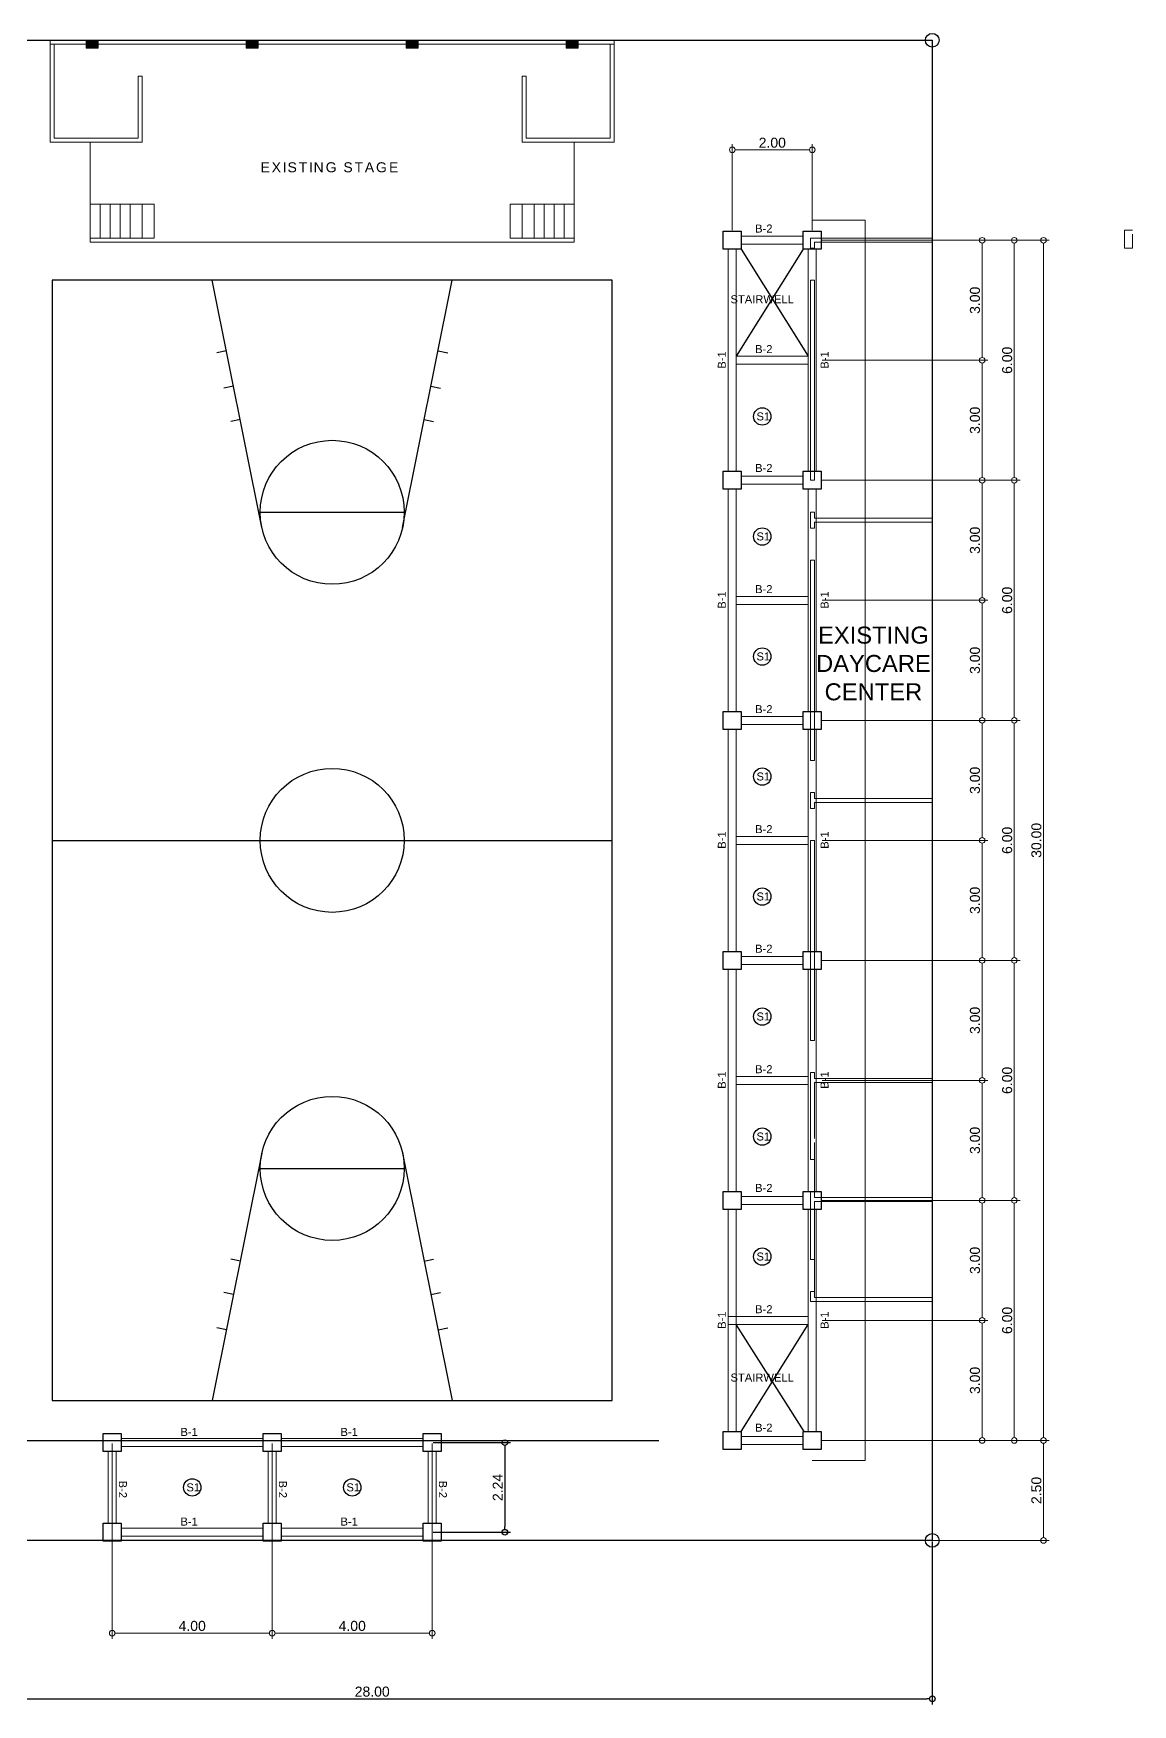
# Model space of a CAD drawing. Header units: inches. Extents: x -1369 to 1198, y -366 to 1398.
# Drawn here: x -649.67 to -622.2, y -70.9 to -29.13 of the extents above; entities that cross this region are included whole.
import ezdxf

# ---------------------------------------------------------------- set-up
doc = ezdxf.new("R2010")
doc.units = ezdxf.units.IN
doc.header["$MEASUREMENT"] = 0
doc.layers.add('BEAM', color=7, linetype='Continuous', lineweight=30, true_color=0x3838ff)
doc.layers.add('BLK_BDY', color=11, linetype='Continuous', lineweight=13)
doc.layers.add('dim.', color=10, linetype='Continuous', lineweight=15)
for name, color, linetype in [('BUILDING', 40, 'Continuous'), ('COLM2', 7, 'Continuous'), ('S-DIM', 7, 'Continuous'), ('txt', 7, 'Continuous'), ('wall', 7, 'Continuous')]:
    doc.layers.add(name, color=color, linetype=linetype)
doc.layers.add('col', color=7, linetype='Continuous', true_color=0x0a0aff)
doc.styles.get("Standard").update_dxf_attribs({"font": 'arial.ttf'})
doc.dimstyles.get("Standard").update_dxf_attribs({"dimtxt": 0.25, "dimasz": 0.14, "dimexe": 0.145, "dimexo": 0.025, "dimgap": 0.05, "dimtad": 1, "dimzin": 0, "dimdsep": 46, "dimtxsty": 'Standard', "dimblk": 'DOTBLANK', "dimcen": 0.09, "dimclrd": 256, "dimclre": 256, "dimaunit": 1, "dimadec": 5, "dimazin": 0, "dimtfac": 1, "dimtix": 1, "dimtofl": 0, "dimtmove": 0, "dimatfit": 3, "dimfxl": 0, "dimtolj": 1, "dimtzin": 0, "dimlwd": -1, "dimlwe": -1, "dimarcsym": 0})

# ---------------------------------------------------------------- blocks, each defined once
blk = doc.blocks.new('_DotBlank')
at = {"color": 0, "linetype": 'ByBlock', "lineweight": -2}
blk.add_line((-0.5, 0), (-1, 0), dxfattribs=at)
blk.add_circle((0, 0), 0.5, dxfattribs=at)
blk = doc.blocks.new('*D813')
at = {"layer": 'Defpoints', "color": 0, "transparency": 16777216}
for p in [(-647.706, -64.353), (-643.706, -64.353), (-647.706, -69.114)]:
    blk.add_point(p, dxfattribs=at)
at = {"layer": 'dim.', "transparency": 16777216}
for p, q in [((-647.706, -64.378), (-647.706, -69.259)), ((-643.706, -64.378), (-643.706, -69.259)), ((-643.846, -69.114), (-647.566, -69.114))]:
    blk.add_line(p, q, dxfattribs=at)
at = {"layer": 'dim.', "transparency": 16777216, "xscale": 0.14, "yscale": 0.14, "zscale": 0.14, "rotation": 180}
blk.add_blockref('_DotBlank', (-647.706, -69.114), dxfattribs=at)
at = {"layer": 'dim.', "transparency": 16777216, "xscale": 0.14, "yscale": 0.14, "zscale": 0.14}
blk.add_blockref('_DotBlank', (-643.706, -69.114), dxfattribs=at)
at = {"layer": 'dim.', "color": 0, "transparency": 16777216, "insert": (-645.706, -68.936), "char_height": 0.25, "attachment_point": 5}
blk.add_mtext('\\A1;4.00', dxfattribs=at)
blk = doc.blocks.new('*D814')
at = {"layer": 'Defpoints', "color": 0, "transparency": 16777216}
for p in [(-643.706, -64.353), (-639.706, -64.353), (-639.706, -69.114)]:
    blk.add_point(p, dxfattribs=at)
at = {"layer": 'dim.', "transparency": 16777216}
for p, q in [((-643.706, -64.378), (-643.706, -69.259)), ((-639.706, -64.378), (-639.706, -69.259)), ((-643.566, -69.114), (-639.846, -69.114))]:
    blk.add_line(p, q, dxfattribs=at)
at = {"layer": 'dim.', "transparency": 16777216, "xscale": 0.14, "yscale": 0.14, "zscale": 0.14, "rotation": 180}
blk.add_blockref('_DotBlank', (-643.706, -69.114), dxfattribs=at)
at = {"layer": 'dim.', "transparency": 16777216, "xscale": 0.14, "yscale": 0.14, "zscale": 0.14}
blk.add_blockref('_DotBlank', (-639.706, -69.114), dxfattribs=at)
at = {"layer": 'dim.', "color": 0, "transparency": 16777216, "insert": (-641.706, -68.936), "char_height": 0.25, "attachment_point": 5}
blk.add_mtext('\\A1;4.00', dxfattribs=at)
blk = doc.blocks.new('bc')
at = {"color": 8, "true_color": 0x808080}
blk.add_lwpolyline([(7, 14), (-7, 14), (-7, -14), (7, -14)], close=True, dxfattribs=at)
for points in [[(-1.759, 7.817), (-3, 14)], [(1.759, 7.817), (3, 14)], [(-2.646, 12.235), (-2.887, 12.187)], [(2.646, 12.235), (2.887, 12.187)], [(-2.469, 11.353), (-2.71, 11.304)], [(2.469, 11.353), (2.71, 11.304)], [(-2.291, 10.52), (-2.532, 10.472)], [(2.291, 10.52), (2.532, 10.472)], [(1.8, 8.2), (-1.8, 8.2)], [(7, 0), (-7, 0)], [(-1.759, -7.817), (-3, -14)], [(1.759, -7.817), (3, -14)], [(1.8, -8.2), (-1.8, -8.2)], [(-2.291, -10.52), (-2.532, -10.472)], [(2.291, -10.52), (2.532, -10.472)], [(-2.469, -11.353), (-2.71, -11.304)], [(2.469, -11.353), (2.71, -11.304)], [(-2.646, -12.235), (-2.887, -12.187)], [(2.646, -12.235), (2.887, -12.187)]]:
    blk.add_lwpolyline(points, dxfattribs=at)
for centre in [(0, 8.2), (0, 0), (0, -8.2)]:
    blk.add_circle(centre, 1.8, dxfattribs=at)
blk = doc.blocks.new('2ND FLRR EX PLAN')
at = {"layer": 'COLM2', "lineweight": 13, "true_color": 0x808080}
h = blk.add_hatch(color=8, dxfattribs=at)
h.dxf.hatch_style = 1
h.paths.add_polyline_path([(207.892, -185.998), (207.892, -185.798), (208.192, -185.798), (208.192, -185.998)])
h = blk.add_hatch(color=8, dxfattribs=at)
h.dxf.hatch_style = 1
h.paths.add_polyline_path([(211.892, -185.998), (211.892, -185.798), (212.192, -185.798), (212.192, -185.998)])
h = blk.add_hatch(color=8, dxfattribs=at)
h.dxf.hatch_style = 1
h.paths.add_polyline_path([(215.892, -185.998), (215.892, -185.798), (216.192, -185.798), (216.192, -185.998)])
h = blk.add_hatch(color=8, dxfattribs=at)
h.dxf.hatch_style = 1
h.paths.add_polyline_path([(219.892, -185.998), (219.892, -185.798), (220.192, -185.798), (220.192, -185.998)])
at = {"color": 8, "lineweight": 13, "true_color": 0x808080}
for p, q in [((206.992, -185.898), (206.992, -188.349)), ((207.092, -188.249), (207.092, -185.898)), ((220.992, -188.249), (220.992, -185.898)), ((221.092, -185.898), (221.092, -188.349)), ((209.192, -188.249), (209.192, -186.698)), ((209.292, -186.698), (209.292, -188.349)), ((209.292, -188.349), (206.992, -188.349)), ((207.092, -188.249), (209.192, -188.249)), ((218.792, -188.349), (221.092, -188.349)), ((220.992, -188.249), (218.892, -188.249))]:
    blk.add_line(p, q, dxfattribs=at)
for points in [[(207.892, -185.898), (206.992, -185.898), (206.992, -185.798)], [(219.892, -185.898), (208.192, -185.898), (208.192, -185.798)], [(219.892, -185.898), (221.092, -185.898), (221.092, -185.798)], [(209.192, -186.698), (209.292, -186.698)], [(218.792, -188.349), (218.792, -186.698), (218.892, -186.698), (218.892, -188.249)], [(207.992, -190.748), (207.992, -189.898)], [(207.992, -189.898), (209.592, -189.898), (209.592, -190.748), (207.992, -190.748)], [(208.242, -190.748), (208.242, -189.898)], [(208.492, -190.748), (208.492, -189.898)], [(208.742, -190.748), (208.742, -189.898)], [(208.992, -190.748), (208.992, -189.898)], [(209.292, -190.748), (209.292, -189.898)], [(220.092, -189.898), (218.492, -189.898), (218.492, -190.748), (220.092, -190.748)], [(218.792, -190.748), (218.792, -189.898)], [(219.092, -190.748), (219.092, -189.898)], [(219.342, -190.748), (219.342, -189.898)], [(219.592, -190.748), (219.592, -189.898)], [(219.842, -190.748), (219.842, -189.898)], [(220.092, -190.748), (220.092, -189.898)], [(229.042, -190.748), (225.996, -190.748), (225.996, -190.998)], [(226.096, -190.998), (226.096, -190.848), (229.042, -190.848)], [(226.096, -190.998), (225.996, -190.998)], [(225.996, -191.798), (225.996, -196.798)], [(226.096, -191.798), (225.996, -191.798)], [(226.096, -196.798), (226.096, -191.798)], [(226.096, -196.798), (225.996, -196.798)], [(225.996, -197.598), (225.996, -197.998)], [(226.096, -197.598), (225.996, -197.598)], [(226.096, -197.998), (225.996, -197.998)], [(226.096, -197.748), (226.096, -197.598)], [(226.096, -197.748), (229.042, -197.748)], [(226.096, -197.998), (226.096, -197.848)], [(226.096, -197.848), (229.042, -197.848)], [(225.996, -198.798), (225.996, -203.798)], [(226.096, -198.798), (225.996, -198.798)], [(226.096, -203.798), (226.096, -198.798)], [(226.096, -203.798), (225.996, -203.798)], [(225.996, -204.598), (225.996, -204.998)], [(226.096, -204.598), (225.996, -204.598)], [(226.096, -204.748), (226.096, -204.598)], [(226.096, -204.998), (225.996, -204.998)], [(226.096, -204.748), (229.042, -204.748)], [(226.096, -204.848), (229.042, -204.848)], [(226.096, -204.848), (226.096, -204.998)], [(225.996, -205.798), (225.996, -210.798)], [(226.096, -205.798), (225.996, -205.798)], [(226.096, -205.798), (226.096, -210.798)], [(226.096, -210.798), (225.996, -210.798)], [(225.996, -211.598), (225.996, -213.773)], [(226.096, -211.598), (225.996, -211.598)], [(226.096, -211.598), (226.096, -211.748)], [(226.096, -211.748), (229.042, -211.748)], [(226.096, -211.848), (226.096, -213.248)], [(226.096, -211.848), (229.042, -211.848)], [(226.096, -214.723), (226.096, -213.348)], [(226.096, -213.773), (225.996, -213.773)], [(225.996, -214.573), (225.996, -216.273)], [(226.096, -214.573), (225.996, -214.573)], [(226.096, -214.723), (229.042, -214.723)], [(226.096, -214.823), (229.042, -214.823)], [(229.042, -217.223), (226.096, -217.223), (226.096, -214.823)], [(226.096, -216.273), (225.996, -216.273)], [(225.996, -217.073), (225.996, -217.323), (229.042, -217.323)], [(226.096, -217.073), (225.996, -217.073)]]:
    blk.add_lwpolyline(points, dxfattribs=at)
at = {"layer": 'COLM2', "color": 8, "lineweight": 13, "true_color": 0x808080}
for points in [[(207.892, -185.998), (207.892, -185.798), (208.192, -185.798), (208.192, -185.998)], [(211.892, -185.998), (211.892, -185.798), (212.192, -185.798), (212.192, -185.998)], [(215.892, -185.998), (215.892, -185.798), (216.192, -185.798), (216.192, -185.998)], [(219.892, -185.998), (219.892, -185.798), (220.192, -185.798), (220.192, -185.998)]]:
    blk.add_lwpolyline(points, close=True, dxfattribs=at)
at = {"layer": 'wall', "color": 8, "lineweight": 13, "true_color": 0x808080}
for points in [[(220.092, -190.848), (207.992, -190.848), (207.992, -188.349)], [(220.092, -189.898), (220.092, -188.349)], [(220.092, -190.748), (220.092, -190.848)]]:
    blk.add_lwpolyline(points, dxfattribs=at)
at = {"color": 8, "true_color": 0x808080, "rotation": 180}
blk.add_blockref('bc', (214.042, -205.798), dxfattribs=at)
at = {"color": 8, "lineweight": 13, "true_color": 0x808080, "insert": (221.2, -200.455), "char_height": 0.425, "attachment_point": 1}
blk.add_mtext_dynamic_manual_height_columns('\\pxqc;EXISTING \\PDAYCARE\\PCENTER', width=12.74092, gutter_width=1, heights=[0], dxfattribs=at)
at = {"layer": 'txt', "color": 8, "lineweight": 13, "true_color": 0x808080, "insert": (212.249, -188.848), "char_height": 0.25, "width": 3.97746, "attachment_point": 1}
blk.add_mtext('{\\T1.2;EXISTING STAGE}', dxfattribs=at)
blk = doc.blocks.new('*D816')
at = {"layer": 'Defpoints', "color": 0, "transparency": 16777216}
for p in [(-629.981, -34.298), (-629.981, -64.298), (-624.426, -64.298)]:
    blk.add_point(p, dxfattribs=at)
at = {"layer": 'dim.', "transparency": 16777216}
for p, q in [((-629.956, -34.298), (-624.281, -34.298)), ((-624.426, -34.438), (-624.426, -64.158)), ((-629.956, -64.298), (-624.281, -64.298))]:
    blk.add_line(p, q, dxfattribs=at)
at = {"layer": 'dim.', "transparency": 16777216, "xscale": 0.14, "yscale": 0.14, "zscale": 0.14}
for p, rotation in [((-624.426, -34.298), 90), ((-624.426, -64.298), 270)]:
    blk.add_blockref('_DotBlank', p, dxfattribs=dict(at, rotation=rotation))
at = {"layer": 'dim.', "color": 0, "transparency": 16777216, "insert": (-624.603, -49.298), "char_height": 0.25, "attachment_point": 5, "rotation": 90}
blk.add_mtext('\\A1;30.00', dxfattribs=at)
blk = doc.blocks.new('*D799')
at = {"layer": 'Defpoints', "color": 0, "transparency": 16777216}
for p in [(-629.981, -61.298), (-625.961, -61.298), (-629.981, -64.298)]:
    blk.add_point(p, dxfattribs=at)
at = {"layer": 'dim.', "transparency": 16777216}
for p, q in [((-629.956, -61.298), (-625.816, -61.298)), ((-625.961, -64.158), (-625.961, -61.438)), ((-629.956, -64.298), (-625.816, -64.298))]:
    blk.add_line(p, q, dxfattribs=at)
at = {"layer": 'dim.', "transparency": 16777216, "xscale": 0.14, "yscale": 0.14, "zscale": 0.14}
for p, rotation in [((-625.961, -61.298), 90), ((-625.961, -64.298), 270)]:
    blk.add_blockref('_DotBlank', p, dxfattribs=dict(at, rotation=rotation))
at = {"layer": 'dim.', "color": 0, "transparency": 16777216, "insert": (-626.139, -62.798), "char_height": 0.25, "attachment_point": 5, "rotation": 90}
blk.add_mtext('\\A1;3.00', dxfattribs=at)
blk = doc.blocks.new('*D817')
at = {"layer": 'Defpoints', "color": 0, "transparency": 16777216}
for p in [(-629.981, -58.298), (-629.981, -64.298), (-625.157, -64.298)]:
    blk.add_point(p, dxfattribs=at)
at = {"layer": 'dim.', "transparency": 16777216}
for p, q in [((-629.956, -58.298), (-625.012, -58.298)), ((-625.157, -58.438), (-625.157, -64.158)), ((-629.956, -64.298), (-625.012, -64.298))]:
    blk.add_line(p, q, dxfattribs=at)
at = {"layer": 'dim.', "transparency": 16777216, "xscale": 0.14, "yscale": 0.14, "zscale": 0.14}
for p, rotation in [((-625.157, -58.298), 90), ((-625.157, -64.298), 270)]:
    blk.add_blockref('_DotBlank', p, dxfattribs=dict(at, rotation=rotation))
at = {"layer": 'dim.', "color": 0, "transparency": 16777216, "insert": (-625.334, -61.298), "char_height": 0.25, "attachment_point": 5, "rotation": 90}
blk.add_mtext('\\A1;6.00', dxfattribs=at)
blk = doc.blocks.new('*D800')
at = {"layer": 'Defpoints', "color": 0, "transparency": 16777216}
for p in [(-629.981, -58.298), (-625.961, -58.298), (-629.981, -61.298)]:
    blk.add_point(p, dxfattribs=at)
at = {"layer": 'dim.', "transparency": 16777216}
for p, q in [((-629.956, -58.298), (-625.816, -58.298)), ((-625.961, -61.158), (-625.961, -58.438)), ((-629.956, -61.298), (-625.816, -61.298))]:
    blk.add_line(p, q, dxfattribs=at)
at = {"layer": 'dim.', "transparency": 16777216, "xscale": 0.14, "yscale": 0.14, "zscale": 0.14}
for p, rotation in [((-625.961, -58.298), 90), ((-625.961, -61.298), 270)]:
    blk.add_blockref('_DotBlank', p, dxfattribs=dict(at, rotation=rotation))
at = {"layer": 'dim.', "color": 0, "transparency": 16777216, "insert": (-626.139, -59.798), "char_height": 0.25, "attachment_point": 5, "rotation": 90}
blk.add_mtext('\\A1;3.00', dxfattribs=at)
blk = doc.blocks.new('*D801')
at = {"layer": 'Defpoints', "color": 0, "transparency": 16777216}
for p in [(-629.981, -55.298), (-625.961, -55.298), (-629.981, -58.298)]:
    blk.add_point(p, dxfattribs=at)
at = {"layer": 'dim.', "transparency": 16777216}
for p, q in [((-629.956, -55.298), (-625.816, -55.298)), ((-625.961, -58.158), (-625.961, -55.438)), ((-629.956, -58.298), (-625.816, -58.298))]:
    blk.add_line(p, q, dxfattribs=at)
at = {"layer": 'dim.', "transparency": 16777216, "xscale": 0.14, "yscale": 0.14, "zscale": 0.14}
for p, rotation in [((-625.961, -55.298), 90), ((-625.961, -58.298), 270)]:
    blk.add_blockref('_DotBlank', p, dxfattribs=dict(at, rotation=rotation))
at = {"layer": 'dim.', "color": 0, "transparency": 16777216, "insert": (-626.139, -56.798), "char_height": 0.25, "attachment_point": 5, "rotation": 90}
blk.add_mtext('\\A1;3.00', dxfattribs=at)
blk = doc.blocks.new('*D802')
at = {"layer": 'Defpoints', "color": 0, "transparency": 16777216}
for p in [(-629.981, -52.298), (-629.981, -58.298), (-625.157, -58.298)]:
    blk.add_point(p, dxfattribs=at)
at = {"layer": 'dim.', "transparency": 16777216}
for p, q in [((-629.956, -52.298), (-625.012, -52.298)), ((-625.157, -52.438), (-625.157, -58.158)), ((-629.956, -58.298), (-625.012, -58.298))]:
    blk.add_line(p, q, dxfattribs=at)
at = {"layer": 'dim.', "transparency": 16777216, "xscale": 0.14, "yscale": 0.14, "zscale": 0.14}
for p, rotation in [((-625.157, -52.298), 90), ((-625.157, -58.298), 270)]:
    blk.add_blockref('_DotBlank', p, dxfattribs=dict(at, rotation=rotation))
at = {"layer": 'dim.', "color": 0, "transparency": 16777216, "insert": (-625.334, -55.298), "char_height": 0.25, "attachment_point": 5, "rotation": 90}
blk.add_mtext('\\A1;6.00', dxfattribs=at)
blk = doc.blocks.new('*D803')
at = {"layer": 'Defpoints', "color": 0, "transparency": 16777216}
for p in [(-629.981, -52.298), (-625.961, -52.298), (-629.981, -55.298)]:
    blk.add_point(p, dxfattribs=at)
at = {"layer": 'dim.', "transparency": 16777216}
for p, q in [((-629.956, -52.298), (-625.816, -52.298)), ((-625.961, -55.158), (-625.961, -52.438)), ((-629.956, -55.298), (-625.816, -55.298))]:
    blk.add_line(p, q, dxfattribs=at)
at = {"layer": 'dim.', "transparency": 16777216, "xscale": 0.14, "yscale": 0.14, "zscale": 0.14}
for p, rotation in [((-625.961, -52.298), 90), ((-625.961, -55.298), 270)]:
    blk.add_blockref('_DotBlank', p, dxfattribs=dict(at, rotation=rotation))
at = {"layer": 'dim.', "color": 0, "transparency": 16777216, "insert": (-626.139, -53.798), "char_height": 0.25, "attachment_point": 5, "rotation": 90}
blk.add_mtext('\\A1;3.00', dxfattribs=at)
blk = doc.blocks.new('*D804')
at = {"layer": 'Defpoints', "color": 0, "transparency": 16777216}
for p in [(-629.981, -49.298), (-625.961, -49.298), (-629.981, -52.298)]:
    blk.add_point(p, dxfattribs=at)
at = {"layer": 'dim.', "transparency": 16777216}
for p, q in [((-629.956, -49.298), (-625.816, -49.298)), ((-625.961, -52.158), (-625.961, -49.438)), ((-629.956, -52.298), (-625.816, -52.298))]:
    blk.add_line(p, q, dxfattribs=at)
at = {"layer": 'dim.', "transparency": 16777216, "xscale": 0.14, "yscale": 0.14, "zscale": 0.14}
for p, rotation in [((-625.961, -49.298), 90), ((-625.961, -52.298), 270)]:
    blk.add_blockref('_DotBlank', p, dxfattribs=dict(at, rotation=rotation))
at = {"layer": 'dim.', "color": 0, "transparency": 16777216, "insert": (-626.139, -50.798), "char_height": 0.25, "attachment_point": 5, "rotation": 90}
blk.add_mtext('\\A1;3.00', dxfattribs=at)
blk = doc.blocks.new('*D805')
at = {"layer": 'Defpoints', "color": 0, "transparency": 16777216}
for p in [(-629.981, -46.298), (-629.981, -52.298), (-625.157, -52.298)]:
    blk.add_point(p, dxfattribs=at)
at = {"layer": 'dim.', "transparency": 16777216}
for p, q in [((-629.956, -46.298), (-625.012, -46.298)), ((-625.157, -46.438), (-625.157, -52.158)), ((-629.956, -52.298), (-625.012, -52.298))]:
    blk.add_line(p, q, dxfattribs=at)
at = {"layer": 'dim.', "transparency": 16777216, "xscale": 0.14, "yscale": 0.14, "zscale": 0.14}
for p, rotation in [((-625.157, -46.298), 90), ((-625.157, -52.298), 270)]:
    blk.add_blockref('_DotBlank', p, dxfattribs=dict(at, rotation=rotation))
at = {"layer": 'dim.', "color": 0, "transparency": 16777216, "insert": (-625.334, -49.298), "char_height": 0.25, "attachment_point": 5, "rotation": 90}
blk.add_mtext('\\A1;6.00', dxfattribs=at)
blk = doc.blocks.new('*D806')
at = {"layer": 'Defpoints', "color": 0, "transparency": 16777216}
for p in [(-629.981, -46.298), (-625.961, -46.298), (-629.981, -49.298)]:
    blk.add_point(p, dxfattribs=at)
at = {"layer": 'dim.', "transparency": 16777216}
for p, q in [((-629.956, -46.298), (-625.816, -46.298)), ((-625.961, -49.158), (-625.961, -46.438)), ((-629.956, -49.298), (-625.816, -49.298))]:
    blk.add_line(p, q, dxfattribs=at)
at = {"layer": 'dim.', "transparency": 16777216, "xscale": 0.14, "yscale": 0.14, "zscale": 0.14}
for p, rotation in [((-625.961, -46.298), 90), ((-625.961, -49.298), 270)]:
    blk.add_blockref('_DotBlank', p, dxfattribs=dict(at, rotation=rotation))
at = {"layer": 'dim.', "color": 0, "transparency": 16777216, "insert": (-626.139, -47.798), "char_height": 0.25, "attachment_point": 5, "rotation": 90}
blk.add_mtext('\\A1;3.00', dxfattribs=at)
blk = doc.blocks.new('*D807')
at = {"layer": 'Defpoints', "color": 0, "transparency": 16777216}
for p in [(-629.981, -43.298), (-625.961, -43.298), (-629.981, -46.298)]:
    blk.add_point(p, dxfattribs=at)
at = {"layer": 'dim.', "transparency": 16777216}
for p, q in [((-629.956, -43.298), (-625.816, -43.298)), ((-625.961, -46.158), (-625.961, -43.438)), ((-629.956, -46.298), (-625.816, -46.298))]:
    blk.add_line(p, q, dxfattribs=at)
at = {"layer": 'dim.', "transparency": 16777216, "xscale": 0.14, "yscale": 0.14, "zscale": 0.14}
for p, rotation in [((-625.961, -43.298), 90), ((-625.961, -46.298), 270)]:
    blk.add_blockref('_DotBlank', p, dxfattribs=dict(at, rotation=rotation))
at = {"layer": 'dim.', "color": 0, "transparency": 16777216, "insert": (-626.139, -44.798), "char_height": 0.25, "attachment_point": 5, "rotation": 90}
blk.add_mtext('\\A1;3.00', dxfattribs=at)
blk = doc.blocks.new('*D808')
at = {"layer": 'Defpoints', "color": 0, "transparency": 16777216}
for p in [(-629.981, -40.298), (-629.981, -46.298), (-625.157, -46.298)]:
    blk.add_point(p, dxfattribs=at)
at = {"layer": 'dim.', "transparency": 16777216}
for p, q in [((-629.956, -40.298), (-625.012, -40.298)), ((-625.157, -40.438), (-625.157, -46.158)), ((-629.956, -46.298), (-625.012, -46.298))]:
    blk.add_line(p, q, dxfattribs=at)
at = {"layer": 'dim.', "transparency": 16777216, "xscale": 0.14, "yscale": 0.14, "zscale": 0.14}
for p, rotation in [((-625.157, -40.298), 90), ((-625.157, -46.298), 270)]:
    blk.add_blockref('_DotBlank', p, dxfattribs=dict(at, rotation=rotation))
at = {"layer": 'dim.', "color": 0, "transparency": 16777216, "insert": (-625.334, -43.298), "char_height": 0.25, "attachment_point": 5, "rotation": 90}
blk.add_mtext('\\A1;6.00', dxfattribs=at)
blk = doc.blocks.new('*D809')
at = {"layer": 'Defpoints', "color": 0, "transparency": 16777216}
for p in [(-629.981, -40.298), (-625.961, -40.298), (-629.981, -43.298)]:
    blk.add_point(p, dxfattribs=at)
at = {"layer": 'dim.', "transparency": 16777216}
for p, q in [((-629.956, -40.298), (-625.816, -40.298)), ((-625.961, -43.158), (-625.961, -40.438)), ((-629.956, -43.298), (-625.816, -43.298))]:
    blk.add_line(p, q, dxfattribs=at)
at = {"layer": 'dim.', "transparency": 16777216, "xscale": 0.14, "yscale": 0.14, "zscale": 0.14}
for p, rotation in [((-625.961, -40.298), 90), ((-625.961, -43.298), 270)]:
    blk.add_blockref('_DotBlank', p, dxfattribs=dict(at, rotation=rotation))
at = {"layer": 'dim.', "color": 0, "transparency": 16777216, "insert": (-626.139, -41.798), "char_height": 0.25, "attachment_point": 5, "rotation": 90}
blk.add_mtext('\\A1;3.00', dxfattribs=at)
blk = doc.blocks.new('*D810')
at = {"layer": 'Defpoints', "color": 0, "transparency": 16777216}
for p in [(-629.981, -37.298), (-625.961, -37.298), (-629.981, -40.298)]:
    blk.add_point(p, dxfattribs=at)
at = {"layer": 'dim.', "transparency": 16777216}
for p, q in [((-629.956, -37.298), (-625.816, -37.298)), ((-625.961, -40.158), (-625.961, -37.438)), ((-629.956, -40.298), (-625.816, -40.298))]:
    blk.add_line(p, q, dxfattribs=at)
at = {"layer": 'dim.', "transparency": 16777216, "xscale": 0.14, "yscale": 0.14, "zscale": 0.14}
for p, rotation in [((-625.961, -37.298), 90), ((-625.961, -40.298), 270)]:
    blk.add_blockref('_DotBlank', p, dxfattribs=dict(at, rotation=rotation))
at = {"layer": 'dim.', "color": 0, "transparency": 16777216, "insert": (-626.139, -38.798), "char_height": 0.25, "attachment_point": 5, "rotation": 90}
blk.add_mtext('\\A1;3.00', dxfattribs=at)
blk = doc.blocks.new('*D811')
at = {"layer": 'Defpoints', "color": 0, "transparency": 16777216}
for p in [(-629.981, -34.298), (-629.981, -40.298), (-625.157, -40.298)]:
    blk.add_point(p, dxfattribs=at)
at = {"layer": 'dim.', "transparency": 16777216}
for p, q in [((-629.956, -34.298), (-625.012, -34.298)), ((-625.157, -34.438), (-625.157, -40.158)), ((-629.956, -40.298), (-625.012, -40.298))]:
    blk.add_line(p, q, dxfattribs=at)
at = {"layer": 'dim.', "transparency": 16777216, "xscale": 0.14, "yscale": 0.14, "zscale": 0.14}
for p, rotation in [((-625.157, -34.298), 90), ((-625.157, -40.298), 270)]:
    blk.add_blockref('_DotBlank', p, dxfattribs=dict(at, rotation=rotation))
at = {"layer": 'dim.', "color": 0, "transparency": 16777216, "insert": (-625.334, -37.298), "char_height": 0.25, "attachment_point": 5, "rotation": 90}
blk.add_mtext('\\A1;6.00', dxfattribs=at)
blk = doc.blocks.new('*D812')
at = {"layer": 'Defpoints', "color": 0, "transparency": 16777216}
for p in [(-629.981, -34.298), (-625.961, -34.298), (-629.981, -37.298)]:
    blk.add_point(p, dxfattribs=at)
at = {"layer": 'dim.', "transparency": 16777216}
for p, q in [((-629.956, -34.298), (-625.816, -34.298)), ((-625.961, -37.158), (-625.961, -34.438)), ((-629.956, -37.298), (-625.816, -37.298))]:
    blk.add_line(p, q, dxfattribs=at)
at = {"layer": 'dim.', "transparency": 16777216, "xscale": 0.14, "yscale": 0.14, "zscale": 0.14}
for p, rotation in [((-625.961, -34.298), 90), ((-625.961, -37.298), 270)]:
    blk.add_blockref('_DotBlank', p, dxfattribs=dict(at, rotation=rotation))
at = {"layer": 'dim.', "color": 0, "transparency": 16777216, "insert": (-626.139, -35.798), "char_height": 0.25, "attachment_point": 5, "rotation": 90}
blk.add_mtext('\\A1;3.00', dxfattribs=at)
blk = doc.blocks.new('*D815')
at = {"layer": 'Defpoints', "color": 0, "transparency": 16777216}
for p in [(-629.981, -64.298), (-629.206, -66.798), (-624.426, -66.798)]:
    blk.add_point(p, dxfattribs=at)
at = {"layer": 'dim.', "transparency": 16777216}
for p, q in [((-629.956, -64.298), (-624.281, -64.298)), ((-624.426, -64.438), (-624.426, -66.658)), ((-629.181, -66.798), (-624.281, -66.798))]:
    blk.add_line(p, q, dxfattribs=at)
at = {"layer": 'dim.', "transparency": 16777216, "xscale": 0.14, "yscale": 0.14, "zscale": 0.14}
for p, rotation in [((-624.426, -64.298), 90), ((-624.426, -66.798), 270)]:
    blk.add_blockref('_DotBlank', p, dxfattribs=dict(at, rotation=rotation))
at = {"layer": 'dim.', "color": 0, "transparency": 16777216, "insert": (-624.603, -65.548), "char_height": 0.25, "attachment_point": 5, "rotation": 90}
blk.add_mtext('\\A1;2.50', dxfattribs=at)
blk = doc.blocks.new('*D798')
at = {"layer": 'Defpoints', "color": 0, "transparency": 16777216}
for p in [(-630.206, -32.038), (-632.206, -34.073), (-630.206, -34.073)]:
    blk.add_point(p, dxfattribs=at)
at = {"layer": 'dim.', "transparency": 16777216}
for p, q in [((-632.206, -34.048), (-632.206, -31.893)), ((-632.066, -32.038), (-630.346, -32.038)), ((-630.206, -34.048), (-630.206, -31.893))]:
    blk.add_line(p, q, dxfattribs=at)
at = {"layer": 'dim.', "transparency": 16777216, "xscale": 0.14, "yscale": 0.14, "zscale": 0.14, "rotation": 180}
blk.add_blockref('_DotBlank', (-632.206, -32.038), dxfattribs=at)
at = {"layer": 'dim.', "transparency": 16777216, "xscale": 0.14, "yscale": 0.14, "zscale": 0.14}
blk.add_blockref('_DotBlank', (-630.206, -32.038), dxfattribs=at)
at = {"layer": 'dim.', "color": 0, "transparency": 16777216, "insert": (-631.206, -31.86), "char_height": 0.25, "attachment_point": 5}
blk.add_mtext('\\A1;2.00', dxfattribs=at)
blk = doc.blocks.new('*D884')
at = {"layer": 'Defpoints', "color": 0, "transparency": 16777216}
for p in [(-639.706, -64.353), (-639.706, -66.593), (-637.893, -66.593)]:
    blk.add_point(p, dxfattribs=at)
at = {"layer": 'S-DIM', "transparency": 16777216}
for p, q in [((-639.681, -64.353), (-637.748, -64.353)), ((-637.893, -64.493), (-637.893, -66.453)), ((-639.681, -66.593), (-637.748, -66.593))]:
    blk.add_line(p, q, dxfattribs=at)
at = {"layer": 'S-DIM', "transparency": 16777216, "xscale": 0.14, "yscale": 0.14, "zscale": 0.14}
for p, rotation in [((-637.893, -64.353), 90), ((-637.893, -66.593), 270)]:
    blk.add_blockref('_DotBlank', p, dxfattribs=dict(at, rotation=rotation))
at = {"layer": 'S-DIM', "color": 0, "transparency": 16777216, "insert": (-638.069, -65.473), "char_height": 0.25, "attachment_point": 5, "rotation": 90}
blk.add_mtext('\\A1;2.24', dxfattribs=at)
blk = doc.blocks.new('*D1071')
at = {"layer": 'Defpoints', "color": 0, "transparency": 16777216}
for p in [(-655.206, -66.798), (-627.206, -66.798), (-627.206, -70.756)]:
    blk.add_point(p, dxfattribs=at)
at = {"layer": 'S-DIM', "transparency": 16777216}
for p, q in [((-655.206, -66.823), (-655.206, -70.901)), ((-627.206, -66.823), (-627.206, -70.901)), ((-655.066, -70.756), (-627.346, -70.756))]:
    blk.add_line(p, q, dxfattribs=at)
at = {"layer": 'S-DIM', "transparency": 16777216, "xscale": 0.14, "yscale": 0.14, "zscale": 0.14, "rotation": 180}
blk.add_blockref('_DotBlank', (-655.206, -70.756), dxfattribs=at)
at = {"layer": 'S-DIM', "transparency": 16777216, "xscale": 0.14, "yscale": 0.14, "zscale": 0.14}
blk.add_blockref('_DotBlank', (-627.206, -70.756), dxfattribs=at)
at = {"layer": 'S-DIM', "color": 0, "transparency": 16777216, "insert": (-641.206, -70.578), "char_height": 0.25, "attachment_point": 5}
blk.add_mtext('\\A1;28.00', dxfattribs=at)

msp = doc.modelspace()

# ---------------------------------------------------------------- linework, layer by layer
at = {"color": 7}
msp.add_lwpolyline([(-655.2061, -66.7983), (-655.2061, -29.2984), (-627.2061, -29.2984), (-627.2061, -66.7983)], close=True, dxfattribs=at)
at = {"color": 8, "true_color": 0x808080}
for points in [[(-630.4311, -34.5234), (-632.1061, -37.1984)], [(-631.9811, -34.5234), (-630.3061, -37.1984)], [(-630.4087, -64.0734), (-632.1061, -61.3984)], [(-631.9811, -64.0734), (-630.3061, -61.3984)]]:
    msp.add_lwpolyline(points, dxfattribs=at)
at = {"color": 1}
for centre in [(-627.2061, -29.2984), (-627.2061, -66.7983)]:
    msp.add_circle(centre, 0.1713, dxfattribs=at)
at = {"color": 1, "true_color": 0xff0a0a}
for centre in [(-631.4561, -38.7028), (-631.4561, -41.7028), (-631.4561, -44.7028), (-631.4561, -47.7028), (-631.4561, -50.7028), (-631.4561, -53.7028), (-631.4561, -56.7028), (-631.4561, -59.7028), (-645.7061, -65.4731), (-641.7061, -65.4731)]:
    msp.add_circle(centre, 0.2169, dxfattribs=at)
at = {"layer": 'BEAM', "lineweight": 18, "ltscale": 8}
for points in [[(-631.9811, -34.1984), (-630.4311, -34.1984)], [(-632.3061, -40.0734), (-632.3061, -34.5234)], [(-632.1061, -40.0734), (-632.1061, -34.5234)], [(-631.9811, -34.3984), (-630.4311, -34.3984)], [(-630.3061, -40.0734), (-630.3061, -34.5234)], [(-630.1061, -40.0734), (-630.1061, -34.5234)], [(-632.1061, -37.1984), (-630.3061, -37.1984)], [(-632.1061, -37.3984), (-630.3061, -37.3984)], [(-631.9811, -40.1984), (-630.4311, -40.1984)], [(-631.9811, -40.3984), (-630.4311, -40.3984)], [(-632.3061, -46.0734), (-632.3061, -40.5234)], [(-632.1061, -46.0734), (-632.1061, -40.5234)], [(-630.3061, -46.0734), (-630.3061, -40.5234)], [(-630.1061, -46.0734), (-630.1061, -40.5234)], [(-632.1061, -43.1984), (-630.3061, -43.1984)], [(-632.1061, -43.3984), (-630.3061, -43.3984)], [(-631.9811, -46.1984), (-630.4311, -46.1984)], [(-632.3061, -52.0734), (-632.3061, -46.5234)], [(-632.1061, -52.0734), (-632.1061, -46.5234)], [(-631.9811, -46.3984), (-630.4311, -46.3984)], [(-630.3061, -52.0734), (-630.3061, -46.5234)], [(-630.1061, -52.0734), (-630.1061, -46.5234)], [(-632.1061, -49.1984), (-630.3061, -49.1984)], [(-632.1061, -49.3984), (-630.3061, -49.3984)], [(-631.9811, -52.1984), (-630.4311, -52.1984)], [(-632.3061, -58.0734), (-632.3061, -52.5234)], [(-632.1061, -58.0734), (-632.1061, -52.5234)], [(-631.9811, -52.3984), (-630.4311, -52.3984)], [(-630.3061, -58.0734), (-630.3061, -52.5234)], [(-630.1061, -58.0734), (-630.1061, -52.5234)], [(-632.1061, -55.1984), (-630.3061, -55.1984)], [(-632.1061, -55.3984), (-630.3061, -55.3984)], [(-631.9811, -58.1984), (-630.4311, -58.1984)], [(-631.9811, -58.3984), (-630.4311, -58.3984)], [(-632.3061, -64.0734), (-632.3061, -58.5234)], [(-632.1061, -64.0734), (-632.1061, -58.5234)], [(-630.3061, -64.0734), (-630.3061, -58.5234)], [(-630.1061, -64.0734), (-630.1061, -58.5234)], [(-632.3061, -61.1984), (-630.3061, -61.1984)], [(-632.3061, -61.3984), (-630.3061, -61.3984)], [(-647.4811, -64.2528), (-643.9311, -64.2528)], [(-643.4811, -64.2528), (-639.9311, -64.2528)], [(-631.9811, -64.1984), (-630.4311, -64.1984)], [(-631.9811, -64.1984), (-630.4311, -64.1984)], [(-647.8061, -64.5778), (-647.8061, -66.3683)], [(-647.6061, -64.5778), (-647.6061, -66.3683)], [(-647.4811, -64.4528), (-643.9311, -64.4528)], [(-643.8061, -64.5778), (-643.8061, -66.3683)], [(-643.6061, -64.5778), (-643.6061, -66.3683)], [(-643.4811, -64.4528), (-639.9311, -64.4528)], [(-639.8061, -64.5778), (-639.8061, -66.3683)], [(-639.6061, -64.5778), (-639.6061, -66.3683)], [(-631.9811, -64.3984), (-630.4311, -64.3984)], [(-631.9811, -64.3984), (-630.4311, -64.3984)], [(-647.4811, -66.4933), (-643.9311, -66.4933)], [(-647.4811, -66.6933), (-643.9311, -66.6933)], [(-643.4811, -66.4933), (-639.9311, -66.4933)], [(-643.4811, -66.6933), (-639.9311, -66.6933)]]:
    msp.add_lwpolyline(points, dxfattribs=at)
at = {"layer": 'BLK_BDY'}
msp.add_line((-630.3061, -61.3984), (-630.3061, -64.0734), dxfattribs=at)
for points in [[(-630.2061, -33.7984), (-628.8866, -33.7984), (-628.8866, -64.7984), (-630.2061, -64.7984)], [(-631.9811, -34.1984), (-631.9811, -34.0734), (-632.4311, -34.0734), (-632.4311, -34.5234), (-632.3061, -34.5234)], [(-622.1997, -34.0443), (-622.4008, -34.0443), (-622.4008, -34.4943), (-622.1997, -34.4943), (-622.1997, -34.1443)], [(-632.1061, -34.5234), (-631.9811, -34.5234), (-631.9811, -34.3984)]]:
    msp.add_lwpolyline(points, dxfattribs=at)
at = {"layer": 'BUILDING'}
msp.add_line((-652.2061, -64.2984), (-634.0436, -64.2984), dxfattribs=at)
at = {"layer": 'col'}
for points in [[(-632.4311, -34.0734), (-631.9811, -34.0734), (-631.9811, -34.5234), (-632.4311, -34.5234)], [(-630.4311, -34.0734), (-629.9811, -34.0734), (-629.9811, -34.5234), (-630.4311, -34.5234)], [(-632.4311, -40.0734), (-631.9811, -40.0734), (-631.9811, -40.5234), (-632.4311, -40.5234)], [(-630.4311, -40.0734), (-629.9811, -40.0734), (-629.9811, -40.5234), (-630.4311, -40.5234)], [(-632.4311, -46.0734), (-631.9811, -46.0734), (-631.9811, -46.5234), (-632.4311, -46.5234)], [(-630.4311, -46.0734), (-629.9811, -46.0734), (-629.9811, -46.5234), (-630.4311, -46.5234)], [(-632.4311, -52.0734), (-631.9811, -52.0734), (-631.9811, -52.5234), (-632.4311, -52.5234)], [(-630.4311, -52.0734), (-629.9811, -52.0734), (-629.9811, -52.5234), (-630.4311, -52.5234)], [(-632.4311, -58.0734), (-631.9811, -58.0734), (-631.9811, -58.5234), (-632.4311, -58.5234)], [(-630.4311, -58.0734), (-629.9811, -58.0734), (-629.9811, -58.5234), (-630.4311, -58.5234)], [(-647.9311, -64.1278), (-647.4811, -64.1278), (-647.4811, -64.5778), (-647.9311, -64.5778)], [(-643.9311, -64.1278), (-643.4811, -64.1278), (-643.4811, -64.5778), (-643.9311, -64.5778)], [(-639.9311, -64.1278), (-639.4811, -64.1278), (-639.4811, -64.5778), (-639.9311, -64.5778)], [(-632.4311, -64.0734), (-631.9811, -64.0734), (-631.9811, -64.5234), (-632.4311, -64.5234)], [(-630.4311, -64.0734), (-629.9811, -64.0734), (-629.9811, -64.5234), (-630.4311, -64.5234)], [(-647.9311, -66.3683), (-647.4811, -66.3683), (-647.4811, -66.8183), (-647.9311, -66.8183)], [(-643.9311, -66.3683), (-643.4811, -66.3683), (-643.4811, -66.8183), (-643.9311, -66.8183)], [(-639.9311, -66.3683), (-639.4811, -66.3683), (-639.4811, -66.8183), (-639.9311, -66.8183)]]:
    msp.add_lwpolyline(points, close=True, dxfattribs=at)

# ---------------------------------------------------------------- block references
msp.add_blockref('2ND FLRR EX PLAN', (-856.248, 156.5))

# ---------------------------------------------------------------- texts
at = {"char_height": 0.2, "attachment_point": 1}
for s, width, insert in [('B-2', 0.611407, (-631.6349, -33.9038)), ('STAIRWELL', 1.413426, (-632.2508, -35.6723)), ('B-2', 0.611407, (-631.6349, -36.9177)), ('S1', 0.490106, (-631.6005, -38.6007)), ('B-2', 0.611407, (-631.6349, -39.8906)), ('S1', 0.490106, (-631.6005, -41.6007)), ('B-2', 0.611407, (-631.6349, -42.9177)), ('S1', 0.490106, (-631.6005, -44.6007)), ('B-2', 0.611407, (-631.6349, -45.9184)), ('S1', 0.490106, (-631.6005, -47.6007)), ('B-2', 0.611407, (-631.6349, -48.9177)), ('S1', 0.490106, (-631.6005, -50.6007)), ('B-2', 0.611407, (-631.6349, -51.9064)), ('S1', 0.490106, (-631.6005, -53.6007)), ('B-2', 0.611407, (-631.6349, -54.9177)), ('S1', 0.490106, (-631.6005, -56.6007)), ('B-2', 0.611407, (-631.6349, -57.8866)), ('S1', 0.490106, (-631.6005, -59.6007)), ('B-2', 0.611407, (-631.6349, -60.9177)), ('STAIRWELL', 1.413426, (-632.2508, -62.6266)), ('B-2', 0.611407, (-631.6349, -63.8787)), ('B-1', 0.611407, (-645.9993, -63.9858)), ('B-1', 0.611407, (-641.9993, -63.9858)), ('S1', 0.490106, (-645.8505, -65.371)), ('S1', 0.490106, (-641.8505, -65.371)), ('B-1', 0.611407, (-645.9993, -66.2263)), ('B-1', 0.611407, (-641.9993, -66.2263))]:
    msp.add_mtext_dynamic_manual_height_columns(s, width=width, gutter_width=1, heights=[0], dxfattribs=dict(at, insert=insert))
for s, insert, rotation in [('B-1', (-632.5679, -37.508), 90), ('B-1', (-630.0005, -37.508), 90), ('B-1', (-632.5679, -43.508), 90), ('B-1', (-630.0005, -43.508), 90), ('B-1', (-632.5679, -49.508), 90), ('B-1', (-630.0005, -49.508), 90), ('B-1', (-632.5679, -55.508), 90), ('B-1', (-630.0005, -55.508), 90), ('B-1', (-632.5679, -61.508), 90), ('B-1', (-630.0005, -61.508), 90), ('B-2', (-647.339, -65.3028), 270), ('B-2', (-643.339, -65.3028), 270), ('B-2', (-639.339, -65.3028), 270)]:
    msp.add_mtext_dynamic_manual_height_columns(s, width=0.611407, gutter_width=1, heights=[0], dxfattribs=dict(at, insert=insert, rotation=rotation))

# ---------------------------------------------------------------- dimensions: what is measured, and where the dimension line sits
at = {"layer": 'dim.', "color": 0}
for base, p1, p2, picture, middle in [((-630.2061, -32.0376), (-632.2061, -34.0734), (-630.2061, -34.0734), '*D798', (-631.2061, -31.86)), ((-647.7061, -69.1139), (-643.7061, -64.3528), (-647.7061, -64.3528), '*D813', (-645.7061, -68.9362)), ((-639.7061, -69.1139), (-643.7061, -64.3528), (-639.7061, -64.3528), '*D814', (-641.7061, -68.9362))]:
    dim = msp.add_linear_dim(base=base, p1=p1, p2=p2, dimstyle='Standard', dxfattribs=at)
    dim.commit()
    dim.dimension.update_dxf_attribs({"geometry": picture, "text_midpoint": middle})
for base, p1, p2, picture, middle in [((-624.4256, -64.2984), (-629.9811, -34.2984), (-629.9811, -64.2984), '*D816', (-624.6034, -49.2984)), ((-625.1566, -40.2984), (-629.9811, -34.2984), (-629.9811, -40.2984), '*D811', (-625.3342, -37.2984)), ((-625.9615, -34.2984), (-629.9811, -37.2984), (-629.9811, -34.2984), '*D812', (-626.1392, -35.7984)), ((-625.9615, -37.2984), (-629.9811, -40.2984), (-629.9811, -37.2984), '*D810', (-626.1392, -38.7984)), ((-625.1566, -46.2984), (-629.9811, -40.2984), (-629.9811, -46.2984), '*D808', (-625.3342, -43.2984)), ((-625.9615, -40.2984), (-629.9811, -43.2984), (-629.9811, -40.2984), '*D809', (-626.1392, -41.7984)), ((-625.9615, -43.2984), (-629.9811, -46.2984), (-629.9811, -43.2984), '*D807', (-626.1392, -44.7984)), ((-625.1566, -52.2984), (-629.9811, -46.2984), (-629.9811, -52.2984), '*D805', (-625.3342, -49.2984)), ((-625.9615, -46.2984), (-629.9811, -49.2984), (-629.9811, -46.2984), '*D806', (-626.1392, -47.7984)), ((-625.9615, -49.2984), (-629.9811, -52.2984), (-629.9811, -49.2984), '*D804', (-626.1392, -50.7984)), ((-625.1566, -58.2984), (-629.9811, -52.2984), (-629.9811, -58.2984), '*D802', (-625.3342, -55.2984)), ((-625.9615, -52.2984), (-629.9811, -55.2984), (-629.9811, -52.2984), '*D803', (-626.1392, -53.7984)), ((-625.9615, -55.2984), (-629.9811, -58.2984), (-629.9811, -55.2984), '*D801', (-626.1392, -56.7984)), ((-625.1566, -64.2984), (-629.9811, -58.2984), (-629.9811, -64.2984), '*D817', (-625.3342, -61.2984)), ((-625.9615, -58.2984), (-629.9811, -61.2984), (-629.9811, -58.2984), '*D800', (-626.1392, -59.7984)), ((-625.9615, -61.2984), (-629.9811, -64.2984), (-629.9811, -61.2984), '*D799', (-626.1392, -62.7984)), ((-624.4256, -66.7983), (-629.9811, -64.2984), (-629.2061, -66.7983), '*D815', (-624.6033, -65.5484))]:
    dim = msp.add_linear_dim(base=base, p1=p1, p2=p2, angle=90, dimstyle='Standard', dxfattribs=at)
    dim.commit()
    dim.dimension.update_dxf_attribs({"geometry": picture, "text_midpoint": middle})
at = {"layer": 'S-DIM'}
dim = msp.add_linear_dim(base=(-637.8933, -66.5933), p1=(-639.7061, -64.3528), p2=(-639.7061, -66.5933), angle=90, dimstyle='Standard', dxfattribs=at)
dim.commit()
dim.dimension.update_dxf_attribs({"geometry": '*D884', "text_midpoint": (-638.0688, -65.4731)})
dim = msp.add_linear_dim(base=(-627.2061, -70.7559), p1=(-655.2061, -66.7983), p2=(-627.2061, -66.7983), dimstyle='Standard', dxfattribs=at)
dim.commit()
dim.dimension.update_dxf_attribs({"geometry": '*D1071', "text_midpoint": (-641.2061, -70.5783)})

doc.saveas('drawing.dxf')
